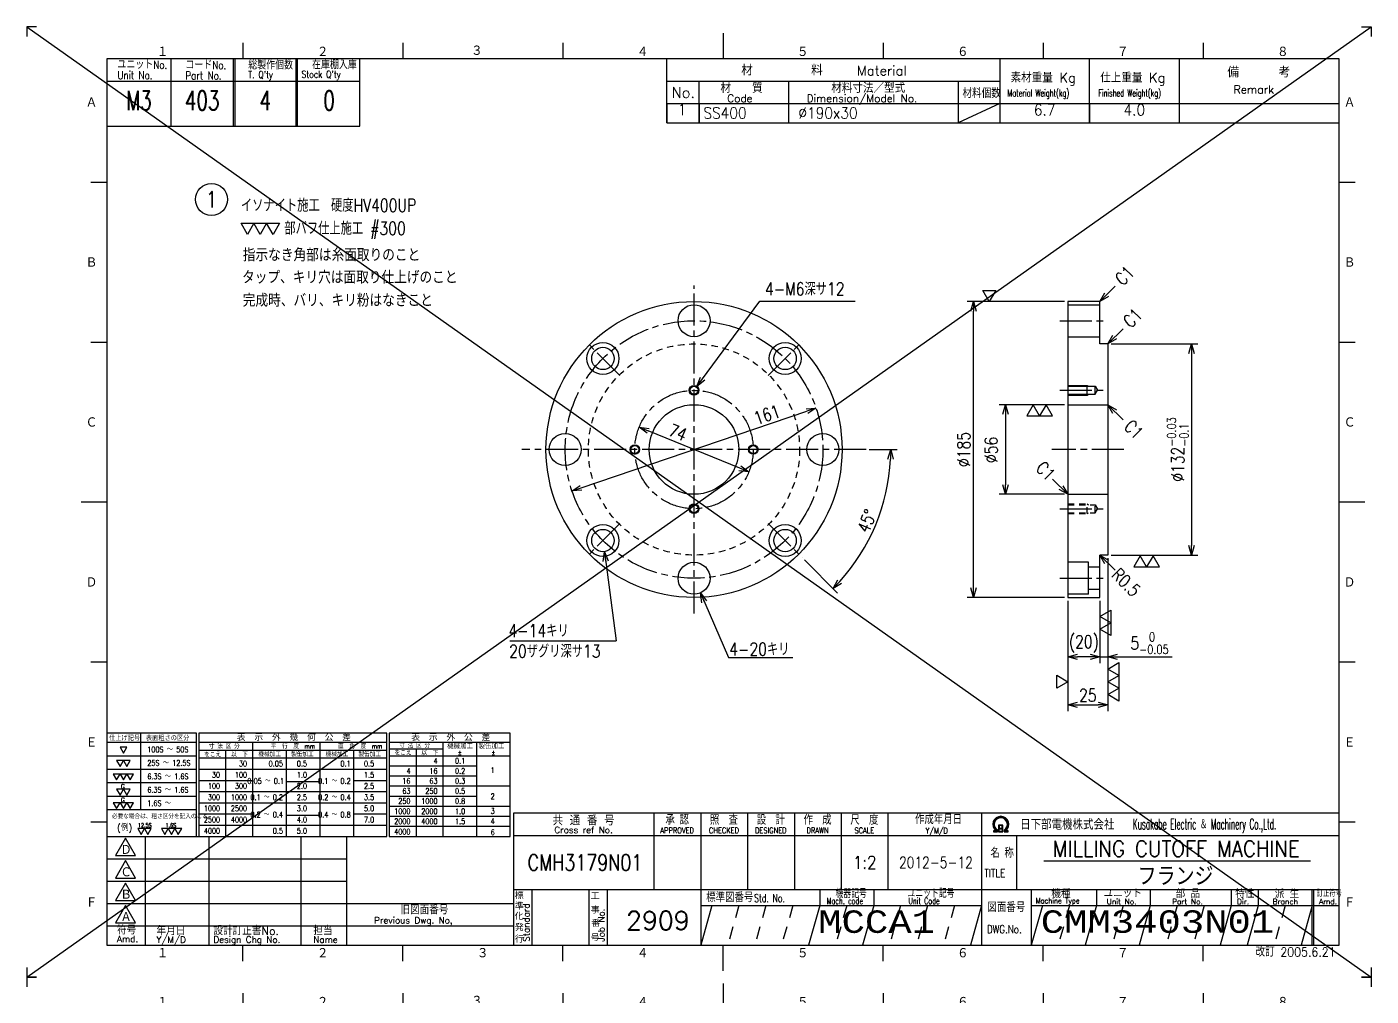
# Model space of a CAD drawing. Extents: x 0 to 840, y 0 to 1188.
# Drawn here: x 0 to 840, y 582 to 1188 of the extents above; entities that cross this region are included whole.
import ezdxf
from ezdxf.enums import TextEntityAlignment as Align

# ---------------------------------------------------------------- set-up
doc = ezdxf.new("R2010")
doc.units = 0
doc.header["$LTSCALE"] = 2
doc.linetypes.add('GEN3A', pattern=[3.5, 2, -1.5])
doc.linetypes.add('GEN7', pattern=[15, 10, -1.5, 2, -1.5])
doc.layers.get('0').update_dxf_attribs({"linetype": 'CONTINUOUS'})
doc.layers.get('DEFPOINTS').update_dxf_attribs({"linetype": 'CONTINUOUS'})
for name, color, linetype in [('2', 5, 'CONTINUOUS'), ('3A', 6, 'GEN3A'), ('4', 3, 'CONTINUOUS'), ('5', 3, 'CONTINUOUS'), ('6', 52, 'CONTINUOUS'), ('7', 4, 'GEN7'), ('8', 1, 'CONTINUOUS'), ('RAHM2', 1, 'CONTINUOUS'), ('RAHM3', 52, 'CONTINUOUS')]:
    doc.layers.add(name, color=color, linetype=linetype)
doc.styles.add('DIMENSION', font='monotxt.shx', dxfattribs={"bigfont": 'bigfont.shx'})
doc.styles.get("Standard").update_dxf_attribs({"font": 'romans.shx', "width": 0.8, "bigfont": 'extfont.shx'})
doc.dimstyles.new('GEN-ISO-2', dxfattribs={"dimscale": 2, "dimtxt": 4, "dimasz": 3, "dimexe": 2, "dimexo": 1, "dimgap": 1, "dimtad": 3, "dimdec": 1, "dimrnd": 0.001, "dimdsep": 46, "dimtxsty": 'Standard', "dimblk": 'OPEN30', "dimcen": 0, "dimclrt": 52, "dimadec": 0, "dimazin": 0, "dimtp": 0.1, "dimtm": 0.1, "dimtfac": 0.6, "dimtdec": 1, "dimtmove": 0, "dimatfit": 2, "dimldrblk": 'OPEN30', "dimfxl": 1, "dimarcsym": 0})

# ---------------------------------------------------------------- blocks, each defined once
blk = doc.blocks.new('1A3ﾌﾞﾋﾝ')
at = {"layer": 'RAHM2', "color": 5, "linetype": 'Continuous'}
for p, q in [((3, 297), (0, 297)), ((0, 297), (0, 294)), ((217.5, 295), (217.5, 287)), ((417, 297), (420, 297)), ((420, 297), (420, 294)), ((67.5, 292), (67.5, 287)), ((117.5, 292), (117.5, 287)), ((167.5, 292), (167.5, 287)), ((267.5, 292), (267.5, 287)), ((317.5, 292), (317.5, 287)), ((367.5, 292), (367.5, 287)), ((410, 287), (25, 287)), ((25, 287), (25, 10)), ((104, 266), (104, 287)), ((410, 10), (410, 287)), ((25, 266), (64.5, 266)), ((64.5, 266), (104, 266)), ((20, 248.5), (25, 248.5)), ((410, 248.5), (415, 248.5)), ((20, 198.5), (25, 198.5)), ((410, 198.5), (415, 198.5)), ((17, 148.5), (25, 148.5)), ((410, 148.5), (418, 148.5)), ((20, 98.5), (25, 98.5)), ((410, 98.5), (415, 98.5)), ((20, 48.5), (25, 48.5)), ((410, 48.5), (415, 48.5)), ((25, 10), (410, 10)), ((67.5, 5), (67.5, 10)), ((117.5, 5), (117.5, 10)), ((217.5, 2), (217.5, 10)), ((267.5, 5), (267.5, 10)), ((317.5, 5), (317.5, 10)), ((367.5, 5), (367.5, 10)), ((0, 3), (0, 0)), ((0, 0), (3, 0)), ((420, 0), (417, 0)), ((420, 3), (420, 0))]:
    blk.add_line(p, q, dxfattribs=at)
at = {"layer": 'RAHM2', "color": 7, "linetype": 'Continuous'}
for p, q in [((45, 287), (45, 266)), ((64.5, 287), (64.5, 266)), ((65, 287), (65, 266)), ((84, 287), (84, 266)), ((84.5, 287), (84.5, 266)), ((200, 267), (200, 287)), ((304, 287), (304, 267)), ((332, 267), (332, 287)), ((360, 287), (360, 267)), ((25, 280), (64.5, 280)), ((64.5, 280), (104, 280)), ((200, 280), (304, 280)), ((210, 267), (210, 280)), ((238, 280), (238, 267)), ((291, 280), (291, 267)), ((200, 273), (410, 273)), ((304, 273), (291, 267)), ((200, 267), (410, 267)), ((195.93, 51.26), (195.93, 27.42)), ((210.55, 51.26), (210.55, 10)), ((225.18, 51.26), (225.18, 27.42)), ((239.8, 51.26), (239.8, 27.42)), ((254.43, 51.26), (254.43, 27.42)), ((269.05, 51.26), (269.05, 27.42)), ((298.3, 51.26), (298.3, 10)), ((25, 44), (100, 44)), ((37, 44), (37, 10)), ((56.8, 44), (56.8, 10)), ((85.6, 44), (85.6, 10)), ((100, 10), (100, 44)), ((152.05, 44.26), (410, 44.26)), ((269.05, 44.26), (269.05, 27.42)), ((298.3, 44.26), (298.3, 44.26)), ((309.17, 44.26), (309.17, 27.42)), ((25, 37), (100, 37)), ((25, 30), (100, 30)), ((152.05, 27.42), (410, 27.42)), ((157.77, 27.42), (157.77, 10)), ((175.59, 27.42), (175.59, 10)), ((181.3, 27.42), (181.3, 10)), ((247.73, 27.42), (247.73, 22.42)), ((264.59, 27.42), (264.59, 22.42)), ((313.83, 27.42), (313.83, 10)), ((334.15, 27.42), (334.15, 22.42)), ((351, 27.42), (351, 22.42)), ((376.29, 27.42), (376.29, 22.42)), ((384.72, 27.42), (384.72, 22.42)), ((401.57, 10), (401.57, 27.42)), ((402.07, 10), (402.07, 27.42)), ((25, 23), (100, 23)), ((100, 23), (152.05, 23)), ((210.55, 22.42), (298.3, 22.42)), ((313.83, 22.42), (410, 22.42)), ((25, 16), (100, 16)), ((100, 16), (152.05, 16)), ((167.5, 5), (167.5, 10))]:
    blk.add_line(p, q, dxfattribs=at)
at = {"layer": 'RAHM2', "color": 3, "linetype": 'Continuous'}
for p, q in [((317.73, 36.35), (401.03, 36.35)), ((214.02, 22.42), (210.55, 10)), ((247.73, 22.42), (244.26, 10)), ((264.59, 22.42), (261.12, 10)), ((298.3, 22.42), (294.83, 10)), ((334.15, 22.42), (330.68, 10)), ((351, 22.42), (347.54, 10)), ((376.29, 22.42), (372.82, 10)), ((384.72, 22.42), (381.25, 10))]:
    blk.add_line(p, q, dxfattribs=at)
at = {"layer": 'RAHM2', "color": 3, "linetype": 'GEN3A'}
for p, q in [((222.44, 22.42), (218.98, 10)), ((230.87, 22.42), (227.41, 10)), ((239.3, 22.42), (235.84, 10)), ((256.16, 22.42), (252.69, 10)), ((273.01, 22.42), (269.55, 10)), ((281.44, 22.42), (277.98, 10)), ((289.87, 22.42), (286.41, 10)), ((325.72, 22.42), (322.25, 10)), ((342.57, 22.42), (339.11, 10)), ((359.43, 22.42), (355.97, 10)), ((367.86, 22.42), (364.39, 10)), ((393.14, 22.42), (389.68, 10))]:
    blk.add_line(p, q, dxfattribs=at)
at = {"layer": 'RAHM2', "color": 5, "linetype": 'Continuous'}
blk.add_lwpolyline([(410, 51.26), (152.05, 51.26), (152.05, 10)], dxfattribs=at)
at = {"layer": 'RAHM2', "color": 7, "linetype": 'Continuous'}
for points in [[(303.62, 47.51), (303.62, 45.4), (304.92, 45.4), (304.92, 47.51), (303.62, 47.51)], [(303.77, 47.36), (303.77, 46.53), (304.77, 46.53), (304.77, 47.36), (303.77, 47.36)], [(304.77, 46.38), (304.77, 45.55), (303.77, 45.55), (303.77, 46.38), (304.77, 46.38)], [(302.02, 45.4), (303.22, 45.4), (303.22, 46.01)], [(302.02, 45.58), (302.97, 45.58), (302.97, 45.91)], [(302.72, 45.82), (302.72, 45.75), (302.02, 45.75), (302.02, 45.4)], [(305.32, 45.98), (305.32, 45.4), (306.58, 45.4), (306.58, 45.75), (305.85, 45.75), (305.85, 45.8)], [(305.57, 45.87), (305.57, 45.58), (306.58, 45.58)]]:
    blk.add_lwpolyline(points, dxfattribs=at)
for points in [[(30.79, 43.41), (27.65, 37.97), (33.92, 37.97)], [(30.79, 36.41), (27.65, 30.97), (33.92, 30.97)], [(30.79, 29.41), (27.65, 23.97), (33.92, 23.97)], [(30.79, 22.41), (27.65, 16.97), (33.92, 16.97)]]:
    blk.add_lwpolyline(points, close=True, dxfattribs=at)
at = {"layer": 'RAHM2', "color": 3, "linetype": 'Continuous'}
for points in [[(317.29, 22.42), (313.83, 10)], [(401.57, 22.42), (401.57, 22.42), (398.11, 10)]]:
    blk.add_lwpolyline(points, dxfattribs=at)
at = {"layer": 'RAHM2', "color": 7, "linetype": 'Continuous'}
for radius, start, end in [(2.5, 308.2706, 230.8952), (2.28, 303.9949, 234.4013), (2.06, 299.8294, 238.4756)]:
    blk.add_arc((304.3, 47.76), radius, start, end, dxfattribs=at)
at = {"layer": '4', "width": 0.9}
blk.add_text('改訂 2005.6.21', height=2.8, dxfattribs=at).set_placement((408.91, 6.44), align=Align.RIGHT)
at = {"layer": 'RAHM2', "color": 5, "linetype": 'Continuous'}
for s, p in [('１', (40.6, 287.58)), ('２', (90.6, 287.58)), ('４', (190.6, 287.58)), ('５', (240.6, 287.58)), ('６', (290.6, 287.58)), ('７', (340.6, 287.58)), ('８', (390.6, 287.58)), ('Ａ', (18.36, 271.74)), ('Ａ', (411.44, 271.74)), ('Ｂ', (18.36, 221.74)), ('Ｂ', (411.44, 221.74)), ('Ｃ', (18.36, 171.74)), ('Ｃ', (411.44, 171.74)), ('Ｄ', (18.36, 121.74)), ('Ｄ', (411.44, 121.74)), ('Ｅ', (18.36, 71.74)), ('Ｅ', (411.44, 71.74)), ('Ｆ', (18.36, 21.74)), ('Ｆ', (411.44, 21.74)), ('１', (40.6, 5.87)), ('２', (90.6, 5.87)), ('３', (140.6, 5.87)), ('４', (190.6, 5.87)), ('５', (240.6, 5.87)), ('６', (290.6, 5.87)), ('７', (340.6, 5.87))]:
    blk.add_text(s, height=3.31, dxfattribs=at).set_placement(p)
blk.add_text('３', height=3.31, dxfattribs=at).set_placement((140.6, 289.58), align=Align.MIDDLE)
at = {"layer": 'RAHM2', "color": 7, "linetype": 'Continuous'}
for s, height, width, p in [('ユニットNo.', 2.5, 0.8, (28.29, 283.92)), ('コードNo.', 2.5, 0.8, (49.52, 283.81)), ('総製作個数', 2.5, 0.8, (69.17, 283.72)), ('在庫棚入庫', 2.5, 0.8, (89.08, 283.82)), ('Unit No.', 2.5, 0.8, (28.29, 280.64)), ('Part No.', 2.5, 0.8, (49.52, 280.53)), ("T. Q'ty", 2.2, 0.8, (69.17, 280.96)), ("Stock Q'ty", 2.2, 0.8, (85.8, 281.06)), ('材料個数', 3, 0.8, (292.32, 274.79)), ('Material Weight(kg)', 2.2, 0.68, (306.37, 275.25)), ('Finished Weight(kg)', 2.2, 0.68, (334.74, 275.25)), ('作成年月日', 3, 0.7, (277.49, 47.82)), ('Y/M/D', 1.8, 0.8, (280.79, 44.87)), ('Kusakabe Electric ＆ Machinery Co.,Ltd.', 3.3108, 0.5, (345.56, 46.19)), ('名 称', 3, 0.7, (301.06, 37.33)), ('TITLE', 2.5, 0.8, (299.18, 31.25)), ('標準図番号', 3, 0.7, (212.26, 23.44)), ('Std. No.', 2.5, 0.7, (227.23, 23.44)), ('機器記号', 2.5, 0.7, (252.65, 24.77)), ('ユニット記号', 2.5, 0.7, (275.14, 24.85)), ('訂正符号', 2, 0.7, (403.01, 25.16)), ('Mach. code', 2, 0.7, (249.86, 22.83)), ('Unit Code', 2, 0.7, (275.45, 22.83)), ('図面番号', 3, 0.7, (300.15, 20.37)), ('Machine Type', 1.7, 0.9, (315.15, 23.05))]:
    blk.add_text(s, height=height, dxfattribs=dict(at, width=width)).set_placement(p)
for s, height, p in [('材\u3000\u3000\u3000\u3000\u3000料', 3.311, (223.18, 281.82)), ('Material', 3, (259.34, 281.82)), ('素材重量 Kg', 3, (307.35, 279.63)), ('仕上重量 Kg', 3, (335.35, 279.63)), ('備     考', 3.311, (375.08, 281.21)), ('No.', 3.311, (201.5, 274.82)), ('材\u3000\u3000質', 3, (216.68, 276.39)), ('材料寸法／型式', 3, (251.33, 276.39)), ('Remark', 2.5, (377.03, 276.16)), ('Code', 2.4, (218.82, 273.45)), ('Dimension/Model No.', 2.4, (243.65, 273.45)), ('Ｄ', 3.2, (29.23, 38.2)), ('Ｃ', 3.2, (29.23, 31.2)), ('Ｂ', 3.2, (29.23, 24.2)), ('標', 2, (152.44, 24.43)), ('工', 2, (176.15, 24.24)), ('機種', 2.4, (320.08, 24.76)), ('ユニット', 2.4, (336.39, 24.96)), ('部 品', 2.4, (358.93, 24.79)), ('特性', 2.4, (377.55, 24.78)), ('派 生', 2.4, (389.89, 24.72)), ('旧図面番号', 2.5, (116.71, 19.69)), ('準', 2, (152.47, 21.11)), ('事', 2, (176.17, 19.92)), ('Unit No.', 1.7, (337.39, 22.76)), ('Part No.', 1.7, (357.81, 22.76)), ('Dir.', 1.7, (378.09, 22.76)), ('Branch', 1.7, (389.24, 22.76)), ('Amd.', 1.7, (403.74, 22.76)), ('Ａ', 3.2, (29.23, 17.2)), ('Previous Dwg. No,', 2, (108.5, 16.75)), ('化', 2, (152.37, 17.95)), ('番', 2, (176.31, 15.76)), ('Amd.', 2, (28.17, 10.93)), ('符号', 2.5, (28.17, 13.37)), ('Y/M/D', 2, (40.49, 10.7)), ('年月日', 2.5, (40.49, 13.14)), ('設計訂正書No.', 2.5, (58.29, 13.18)), ('Design Chg No.', 2, (58.29, 10.75)), ('担当', 2.5, (89.5, 13.18)), ('Name', 2, (89.5, 10.75)), ('行', 2, (152.46, 10.82)), ('発', 2, (152.46, 14.47)), ('号', 2, (176.11, 11.28))]:
    blk.add_text(s, height=height, dxfattribs=at).set_placement(p)
for s, height, p in [('共 通 番 号', 3, (173.93, 49.14)), ('Cross ref No.', 2, (173.93, 46.01))]:
    blk.add_text(s, height=height, dxfattribs=at).set_placement(p, align=Align.MIDDLE)
for s, height, width, p in [('承 認', 3, 0.7, (203.18, 49.35)), ('照  査', 3, 0.7, (217.8, 49.35)), ('設  計', 3, 0.7, (232.43, 49.35)), ('作  成', 3, 0.7, (247.05, 49.35)), ('尺  度', 3, 0.7, (261.67, 49.35)), ('APPROVED', 1.8, 0.8, (203.18, 45.85)), ('CHECKED', 1.8, 0.8, (217.8, 45.85)), ('DESIGNED', 1.8, 0.8, (232.43, 45.85)), ('DRAWN', 1.8, 0.8, (247.05, 45.85)), ('SCALE', 1.8, 0.8, (261.67, 45.85)), ('DWG.No.', 2.5, 0.8, (305.41, 14.96))]:
    blk.add_text(s, height=height, dxfattribs=dict(at, width=width)).set_placement(p, align=Align.MIDDLE)
at = {"layer": 'RAHM2', "color": 7, "linetype": 'Continuous', "width": 0.844147}
blk.add_text('日下部電機株式会社', height=3.311, dxfattribs=at).set_placement((310.35, 46.06), (339.79, 46.06), align=Align.FIT)
at = {"layer": 'RAHM2', "color": 7, "linetype": 'Continuous'}
for s, p in [('Standard', (157.07, 11.05)), ('Job No.', (180.5, 11.05))]:
    blk.add_text(s, height=2, rotation=90, dxfattribs=at).set_placement(p)
at = {"layer": 'RAHM2', "color": 5, "linetype": 'Continuous', "width": 0.7}
for tag, p in [('HEADER3', (35, 274.01)), ('HEADER4', (54.75, 274)), ('HEADER15', (74.49, 274)), ('HEADER16', (94.43, 274))]:
    blk.add_attdef(tag, text='', height=6, dxfattribs=at).set_placement(p, align=Align.MIDDLE)
at = {"layer": 'RAHM2', "color": 7, "linetype": 'Continuous'}
blk.add_attdef('HEADER5', text='', height=2.5, dxfattribs=at).set_placement((63.69, 267.1), align=Align.BOTTOM_RIGHT)
for tag, height, width, p in [('HEADER1', 5, 0.9, (359.12, 40.15)), ('HEADER25', 3.2, 0.63, (46.91, 40.38)), ('HEADER23', 3.33, 0.8, (71.4, 40.2)), ('HEADER24', 3.5, 0.8, (92.57, 40.22)), ('HEADER7', 5, 0.8, (174.38, 35.8)), ('GEN-TITLE-SCA', 4, 0.85, (261.79, 35.85)), ('HEADER22', 3.2, 0.63, (46.91, 33.38)), ('HEADER20', 3.33, 0.8, (71.4, 33.2)), ('HEADER21', 3.5, 0.8, (92.57, 33.22)), ('HEADER2', 6, 0.9, (358.89, 31.68)), ('HEADER19', 3.2, 0.63, (46.91, 26.38)), ('HEADER17', 3.33, 0.8, (71.4, 26.2)), ('HEADER18', 3.5, 0.8, (92.57, 26.22)), ('HEADER11', 3.2, 0.63, (46.91, 19.38)), ('HEADER9', 3.33, 0.8, (71.4, 19.2)), ('HEADER10', 3.5, 0.8, (92.57, 19.22)), ('HEADER14', 3.31, 0.8, (126.54, 12.82))]:
    blk.add_attdef(tag, text='', height=height, dxfattribs=dict(at, width=width)).set_placement(p, align=Align.MIDDLE)
for tag, p in [('HEADER27', (232.45, 36.09)), ('HEADER26', (247.07, 36.09))]:
    blk.add_attdef(tag, text='', height=4, dxfattribs=at).set_placement(p, align=Align.MIDDLE)
at = {"layer": 'RAHM2', "color": 7, "linetype": 'Continuous', "width": 0.7}
blk.add_attdef('GEN-TITLE-DAT', text='', height=3.5, dxfattribs=at).set_placement((284.03, 34.1), align=Align.CENTER)
at = {"layer": 'RAHM2', "color": 5, "linetype": 'Continuous'}
blk.add_attdef('HEADER6', text='', height=5.8, dxfattribs=at).set_placement((207.09, 13.03), align=Align.BOTTOM_RIGHT)
at = {"layer": 'RAHM2', "color": 5, "linetype": 'Continuous', "style": 'DIMENSION', "width": 1.2}
for tag, p in [('HEADER13', (213.56, 11.75)), ('HEADER12', (247.26, 11.72)), ('GEN-TITLE-DWG', (316.79, 11.74))]:
    blk.add_attdef(tag, text='', height=7.02, dxfattribs=at).set_placement(p, align=Align.BOTTOM_LEFT)
at = {"layer": 'RAHM2', "color": 5, "linetype": 'Continuous', "style": 'DIMENSION'}
blk.add_attdef('HEADER8', text='', height=7.02, dxfattribs=at).set_placement((408.58, 11.71), align=Align.BOTTOM_RIGHT)
blk = doc.blocks.new('STDBUHIN')
at = {"color": 7}
for p, q in [((0, 0), (0, -6)), ((10, 0), (10, -6)), ((38, 0), (38, -6)), ((91, 0), (91, -6)), ((104, 0), (104, -6)), ((132, 0), (132, -6)), ((160, 0), (160, -6)), ((0, -6), (210, -6))]:
    blk.add_line(p, q, dxfattribs=at)
at = {"layer": 'RAHM3', "color": 7, "width": 0.9}
for tag, p in [('1GENST', (4.710911, -4.609434)), ('4GENST', (96.434633, -4.658422)), ('5GENST', (118, -4.729)), ('6GENST', (146, -4.729))]:
    blk.add_attdef(tag, text='', height=3.5, dxfattribs=at).set_placement(p, align=Align.BOTTOM_CENTER)
at = {"layer": 'RAHM3', "color": 7}
for tag, p, width in [('2GENST', (11.373533, -4.658422), 0.8), ('3GENST', (41.070972, -4.658422), 0.8), ('7GENST', (162.759538, -4.671383), 0.9)]:
    blk.add_attdef(tag, p, '', height=3.5, dxfattribs=dict(at, width=width))
blk = doc.blocks.new('GENBALLOON1')
blk.add_circle((0, 0), 5)
at = {"flags": 1}
blk.add_attdef('GEN_PARENT', text='', height=2.5, dxfattribs=at).set_placement((0, 0), align=Align.MIDDLE)
blk.add_attdef('REF_NO', text='', height=3.5).set_placement((0, 0), align=Align.MIDDLE)
at = {"color": 7, "flags": 1}
for tag, p in [('5GENINF', (6.43, 0.96)), ('6GENINF', (6.43, 0.63)), ('7GENINF', (6.43, 0.3)), ('8GENINF', (6.43, -0.04)), ('9GENINF', (6.43, -0.37)), ('3GENINF', (6.43, -2.34)), ('4GENINF', (6.43, -2.67)), ('10GENINF', (6.43, -0.7)), ('11GENINF', (6.43, -1)), ('12GENINF', (6.43, -1.34)), ('13GENINF', (6.43, -1.67)), ('14GENINF', (6.43, -2)), ('15GENINF', (6.43, -3)), ('16GENINF', (6.43, -3.34)), ('17GENINF', (6.43, -3.7)), ('18GENINF', (6.43, -4.04)), ('19GENINF', (6.43, -4.37)), ('20GENINF', (6.43, -4.7)), ('21GENINF', (6.43, -5.04)), ('22GENINF', (6.43, -5.37))]:
    blk.add_attdef(tag, p, '', height=0.2, dxfattribs=at)
blk = doc.blocks.new('_Open30')
at = {"color": 0, "linetype": 'ByBlock', "lineweight": -2}
for p, q in [((-1, 0.27), (0, 0)), ((0, 0), (-1, -0.27)), ((0, 0), (-1, 0))]:
    blk.add_line(p, q, dxfattribs=at)
blk = doc.blocks.new('*D22')
at = {"layer": '5', "color": 0, "lineweight": -2, "transparency": 16777216}
for p, q in [((675.47, 855.8), (675.47, 790.22)), ((670.47, 829.31), (670.47, 790.22)), ((664.47, 794.22), (658.47, 794.22)), ((670.47, 794.22), (675.47, 794.22)), ((681.47, 794.22), (715.64, 794.22))]:
    blk.add_line(p, q, dxfattribs=at)
at = {"layer": 'DEFPOINTS', "color": 0, "transparency": 16777216}
for p in [(675.47, 857.8), (670.47, 831.31), (675.47, 794.22)]:
    blk.add_point(p, dxfattribs=at)
at = {"layer": '5', "color": 0, "lineweight": -2, "transparency": 16777216, "xscale": 6, "yscale": 6, "zscale": 6}
blk.add_blockref('_Open30', (670.47, 794.22), dxfattribs=at)
at = {"layer": '5', "color": 0, "lineweight": -2, "transparency": 16777216, "xscale": 6, "yscale": 6, "zscale": 6, "rotation": 180}
blk.add_blockref('_Open30', (675.47, 794.22), dxfattribs=at)
at = {"layer": '5', "color": 52, "transparency": 16777216, "insert": (701.56, 802.75), "char_height": 8, "attachment_point": 5}
blk.add_mtext('\\A1;5{\\H0.7x;\\S  0^ -0.05;}', dxfattribs=at)
blk = doc.blocks.new('*D23')
at = {"layer": '5', "color": 0, "lineweight": -2, "transparency": 16777216}
for p, q in [((675.47, 855.8), (675.47, 760.22)), ((650.47, 829.31), (650.47, 760.22)), ((656.47, 764.22), (669.47, 764.22))]:
    blk.add_line(p, q, dxfattribs=at)
at = {"layer": 'DEFPOINTS', "color": 0, "transparency": 16777216}
for p in [(675.47, 857.8), (650.47, 831.31), (675.47, 764.22)]:
    blk.add_point(p, dxfattribs=at)
at = {"layer": '5', "color": 0, "lineweight": -2, "transparency": 16777216, "xscale": 6, "yscale": 6, "zscale": 6, "rotation": 180}
blk.add_blockref('_Open30', (650.47, 764.22), dxfattribs=at)
at = {"layer": '5', "color": 0, "lineweight": -2, "transparency": 16777216, "xscale": 6, "yscale": 6, "zscale": 6}
blk.add_blockref('_Open30', (675.47, 764.22), dxfattribs=at)
at = {"layer": '5', "color": 52, "transparency": 16777216, "insert": (662.97, 770.22), "char_height": 8, "attachment_point": 5}
blk.add_mtext('25', dxfattribs=at)
blk = doc.blocks.new('*D24')
at = {"layer": '5', "color": 0, "lineweight": -2, "transparency": 16777216}
for p, q in [((648.47, 951.81), (607.48, 951.81)), ((611.48, 945.81), (611.48, 901.8)), ((648.47, 895.8), (607.48, 895.8))]:
    blk.add_line(p, q, dxfattribs=at)
at = {"layer": 'DEFPOINTS', "color": 0, "transparency": 16777216}
for p in [(650.47, 951.81), (611.48, 895.8), (650.47, 895.8)]:
    blk.add_point(p, dxfattribs=at)
at = {"layer": '5', "color": 0, "lineweight": -2, "transparency": 16777216, "xscale": 6, "yscale": 6, "zscale": 6}
for p, rotation in [((611.48, 951.81), 90), ((611.48, 895.8), 270)]:
    blk.add_blockref('_Open30', p, dxfattribs=dict(at, rotation=rotation))
at = {"layer": '5', "color": 52, "transparency": 16777216, "insert": (602.55, 923.56), "char_height": 8, "attachment_point": 5, "rotation": 90}
blk.add_mtext('%%C56', dxfattribs=at)
blk = doc.blocks.new('*D25')
at = {"layer": '5', "color": 0, "lineweight": -2, "transparency": 16777216}
for p, q in [((677.47, 989.81), (731.71, 989.81)), ((727.71, 983.81), (727.71, 863.8)), ((677.47, 857.8), (731.71, 857.8))]:
    blk.add_line(p, q, dxfattribs=at)
at = {"layer": 'DEFPOINTS', "color": 0, "transparency": 16777216}
for p in [(675.47, 989.81), (675.47, 857.8), (727.71, 857.8)]:
    blk.add_point(p, dxfattribs=at)
at = {"layer": '5', "color": 0, "lineweight": -2, "transparency": 16777216, "xscale": 6, "yscale": 6, "zscale": 6}
for p, rotation in [((727.71, 989.81), 90), ((727.71, 857.8), 270)]:
    blk.add_blockref('_Open30', p, dxfattribs=dict(at, rotation=rotation))
at = {"layer": '5', "color": 52, "transparency": 16777216, "insert": (719.18, 923.81), "char_height": 8, "attachment_point": 5, "rotation": 90}
blk.add_mtext('\\A1;%%C132{\\H0.7x;\\S-0.03^ -0.1;}', dxfattribs=at)
blk = doc.blocks.new('*D26')
at = {"layer": '5', "color": 0, "lineweight": -2, "transparency": 16777216}
for p, q in [((648.47, 1016.31), (587.48, 1016.31)), ((591.48, 837.31), (591.48, 1010.31)), ((648.47, 831.31), (587.48, 831.31))]:
    blk.add_line(p, q, dxfattribs=at)
at = {"layer": 'DEFPOINTS', "color": 0, "transparency": 16777216}
for p in [(591.48, 1016.31), (650.47, 1016.31), (650.47, 831.31)]:
    blk.add_point(p, dxfattribs=at)
at = {"layer": '5', "color": 0, "lineweight": -2, "transparency": 16777216, "xscale": 6, "yscale": 6, "zscale": 6}
for p, rotation in [((591.48, 1016.31), 90), ((591.48, 831.31), 270)]:
    blk.add_blockref('_Open30', p, dxfattribs=dict(at, rotation=rotation))
at = {"layer": '5', "color": 52, "transparency": 16777216, "insert": (585.48, 923.81), "char_height": 8, "attachment_point": 5, "rotation": 90}
blk.add_mtext('%%C185', dxfattribs=at)
blk = doc.blocks.new('100S')
for p, q in [((-2, 3.464096), (2, 3.464096)), ((0, 0), (-2, 3.464096)), ((2, 3.464096), (0, 0))]:
    blk.add_line(p, q)
blk = doc.blocks.new('*D27')
at = {"layer": '5', "color": 0, "lineweight": -2, "transparency": 16777216}
blk.add_line((346.35, 899.83), (487.43, 947.78), dxfattribs=at)
at = {"layer": 'DEFPOINTS', "color": 0, "transparency": 16777216}
for p in [(493.11, 949.71), (340.67, 897.9)]:
    blk.add_point(p, dxfattribs=at)
at = {"layer": '5', "color": 0, "lineweight": -2, "transparency": 16777216, "xscale": 6, "yscale": 6, "zscale": 6}
for p, rotation in [((493.11, 949.71), 18.77449330877398), ((340.67, 897.9), 198.774493308774)]:
    blk.add_blockref('_Open30', p, dxfattribs=dict(at, rotation=rotation))
at = {"layer": '5', "color": 52, "transparency": 16777216, "insert": (462.42, 945.62), "char_height": 8, "attachment_point": 5, "rotation": 18.77449}
blk.add_mtext('161', dxfattribs=at)
blk = doc.blocks.new('*D28')
at = {"layer": '5', "color": 0, "lineweight": -2, "transparency": 16777216}
blk.add_line((445.58, 912.07), (388.2, 935.54), dxfattribs=at)
at = {"layer": 'DEFPOINTS', "color": 0, "transparency": 16777216}
for p in [(382.64, 937.81), (451.14, 909.8)]:
    blk.add_point(p, dxfattribs=at)
at = {"layer": '5', "color": 0, "lineweight": -2, "transparency": 16777216, "xscale": 6, "yscale": 6, "zscale": 6}
for p, rotation in [((382.64, 937.81), 157.7545655506859), ((451.14, 909.8), 337.7545655506859)]:
    blk.add_blockref('_Open30', p, dxfattribs=dict(at, rotation=rotation))
at = {"layer": '5', "color": 52, "transparency": 16777216, "insert": (406.7, 934.45), "char_height": 8, "attachment_point": 5, "rotation": 337.75457}
blk.add_mtext('74', dxfattribs=at)
blk = doc.blocks.new('*D29')
at = {"layer": '5', "color": 0, "lineweight": -2, "transparency": 16777216}
for p, q in [((526.39, 923.81), (543.8, 923.81)), ((485.83, 854.86), (506.63, 834.07))]:
    blk.add_line(p, q, dxfattribs=at)
blk.add_arc((416.89, 923.81), 122.91, 317.79725, 357.20275, dxfattribs=at)
at = {"layer": 'DEFPOINTS', "color": 0, "transparency": 16777216}
for p in [(309.39, 923.81), (524.39, 923.81), (463.2, 877.49), (523.33, 862.35), (484.42, 856.28)]:
    blk.add_point(p, dxfattribs=at)
at = {"layer": '5', "color": 0, "lineweight": -2, "transparency": 16777216, "xscale": 6, "yscale": 6, "zscale": 6}
for p, rotation in [((539.8, 923.81), 88.60137652801025), ((503.8, 836.89), 226.3986234719897)]:
    blk.add_blockref('_Open30', p, dxfattribs=dict(at, rotation=rotation))
at = {"layer": '5', "color": 52, "transparency": 16777216, "insert": (524.9, 879.07), "char_height": 8, "attachment_point": 5, "rotation": 67.5}
blk.add_mtext('45°', dxfattribs=at)
blk = doc.blocks.new('*D30')
at = {"layer": '5', "color": 0, "lineweight": -2, "transparency": 16777216}
for p, q in [((650.47, 829.31), (650.47, 790.22)), ((670.47, 829.31), (670.47, 790.22)), ((664.47, 794.22), (656.47, 794.22))]:
    blk.add_line(p, q, dxfattribs=at)
at = {"layer": 'DEFPOINTS', "color": 0, "transparency": 16777216}
for p in [(650.47, 831.31), (670.47, 831.31), (650.47, 794.22)]:
    blk.add_point(p, dxfattribs=at)
at = {"layer": '5', "color": 0, "lineweight": -2, "transparency": 16777216, "xscale": 6, "yscale": 6, "zscale": 6, "rotation": 180}
blk.add_blockref('_Open30', (650.47, 794.22), dxfattribs=at)
at = {"layer": '5', "color": 0, "lineweight": -2, "transparency": 16777216, "xscale": 6, "yscale": 6, "zscale": 6}
blk.add_blockref('_Open30', (670.47, 794.22), dxfattribs=at)
at = {"layer": '5', "color": 52, "transparency": 16777216, "insert": (660.47, 802.31), "char_height": 8, "attachment_point": 5}
blk.add_mtext('(20)', dxfattribs=at)

msp = doc.modelspace()

# ---------------------------------------------------------------- linework, layer by layer
for p, q in [((50, 740.8), (106, 740.8)), ((71, 746.4), (71, 698.8)), ((107.4, 740.8), (225, 740.8)), ((141, 740.8), (141, 682)), ((183, 740.8), (183, 682)), ((226.4, 740.8), (302, 740.8)), ((260, 740.8), (260, 682)), ((281, 740.8), (281, 682)), ((107.4, 735.9), (225, 735.9)), ((107.4, 731), (225, 731)), ((124.2, 735.9), (124.2, 682)), ((162, 735.9), (162, 682)), ((204, 735.9), (204, 682)), ((226.4, 736.6), (260, 736.6)), ((226.4, 732.4), (302, 732.4)), ((243.2, 736.6), (243.2, 682)), ((50, 698.8), (106, 698.8))]:
    msp.add_line(p, q)
for points in [[(60.33, 734.04), (62.45, 737.72), (58.2, 737.72), (60.33, 734.04)], [(58.2, 725.64), (60.32, 729.32), (56.07, 729.32), (58.2, 725.64)], [(62.44, 725.64), (64.56, 729.32), (60.32, 729.32), (62.44, 725.64)], [(56.08, 717.24), (58.2, 720.92), (53.96, 720.92), (56.08, 717.24)], [(60.33, 717.24), (62.45, 720.92), (58.2, 720.92), (60.33, 717.24)], [(64.57, 717.24), (66.69, 720.92), (62.45, 720.92), (64.57, 717.24)], [(58.2, 707.71), (60.32, 711.39), (56.07, 711.39), (58.2, 707.71)], [(62.44, 707.71), (64.56, 711.39), (60.32, 711.39), (62.44, 707.71)], [(56.08, 699.31), (58.2, 702.99), (53.96, 702.99), (56.08, 699.31)], [(60.33, 699.31), (62.45, 702.99), (58.2, 702.99), (60.33, 699.31)], [(64.57, 699.31), (66.69, 702.99), (62.45, 702.99), (64.57, 699.31)], [(71.39, 683.22), (73.51, 686.9), (69.27, 686.9), (71.39, 683.22)], [(75.63, 683.22), (77.76, 686.9), (73.51, 686.9), (75.63, 683.22)], [(86.15, 683.22), (88.27, 686.9), (84.02, 686.9), (86.15, 683.22)], [(90.39, 683.22), (92.51, 686.9), (88.27, 686.9), (90.39, 683.22)], [(94.63, 683.22), (96.75, 686.9), (92.51, 686.9), (94.63, 683.22)]]:
    msp.add_lwpolyline(points, close=True)
at = {"layer": '2'}
for p, q in [((670.47, 1016.31), (650.47, 1016.31)), ((650.47, 1016.31), (650.47, 831.31)), ((650.47, 1014.31), (670.47, 1014.31)), ((670.47, 989.81), (670.47, 1016.31)), ((650.47, 994.31), (670.47, 994.31)), ((675.47, 989.81), (670.47, 989.81)), ((675.47, 989.81), (675.47, 857.8)), ((650.47, 963.31), (667.47, 963.31)), ((650.47, 958.31), (667.47, 958.31)), ((662.47, 957.81), (662.47, 963.81)), ((667.47, 963.31), (668.92, 960.81)), ((667.47, 958.31), (667.47, 963.31)), ((667.47, 958.31), (668.92, 960.81)), ((650.47, 951.81), (675.47, 951.81)), ((650.47, 895.8), (675.47, 895.8)), ((670.47, 831.31), (670.47, 857.8)), ((675.47, 857.8), (670.47, 857.8)), ((663.47, 853.3), (650.47, 853.3)), ((663.47, 833.3), (663.47, 853.3)), ((670.47, 850.3), (663.47, 850.3)), ((663.47, 833.3), (650.47, 833.3)), ((670.47, 836.3), (663.47, 836.3)), ((650.47, 831.31), (670.47, 831.31))]:
    msp.add_line(p, q, dxfattribs=at)
for points in [[(50, 682), (106, 682), (106, 746.4), (50, 746.4)], [(107.4, 682), (225, 682), (225, 746.4), (107.4, 746.4)], [(226.4, 682), (302, 682), (302, 746.4), (226.4, 746.4)]]:
    msp.add_lwpolyline(points, close=True, dxfattribs=at)
for centre, radius in [((416.89, 923.81), 92.5), ((416.89, 1004.31), 10), ((359.97, 980.73), 10), ((359.97, 980.73), 7), ((473.81, 980.73), 10), ((473.81, 980.73), 7), ((416.89, 960.81), 2.5), ((416.89, 923.81), 28), ((336.39, 923.81), 10), ((497.39, 923.81), 10), ((379.89, 923.81), 2.5), ((453.89, 923.81), 2.5), ((416.89, 886.81), 2.5), ((359.97, 866.88), 10), ((359.97, 866.88), 7), ((473.81, 866.88), 10), ((473.81, 866.88), 7), ((416.89, 843.3), 10)]:
    msp.add_circle(centre, radius, dxfattribs=at)
at = {"layer": '3A'}
for p, q in [((650.47, 889.81), (662.47, 889.81)), ((650.47, 889.31), (667.47, 889.31)), ((650.47, 884.31), (667.47, 884.31)), ((650.47, 883.81), (662.47, 883.81)), ((662.47, 889.81), (663.34, 889.31)), ((662.47, 883.81), (662.47, 889.81)), ((662.47, 883.81), (663.34, 884.31)), ((667.47, 889.31), (668.92, 886.81)), ((667.47, 884.31), (667.47, 889.31)), ((667.47, 884.31), (668.92, 886.81))]:
    msp.add_line(p, q, dxfattribs=at)
msp.add_circle((416.89, 923.81), 66, dxfattribs=at)
at = {"layer": '4'}
for p, q in [((458.1, 1016.47), (517.6, 1016.47)), ((650.47, 963.81), (662.47, 963.81)), ((650.47, 957.81), (662.47, 957.81)), ((662.47, 963.81), (663.34, 963.31)), ((662.47, 957.81), (663.34, 958.31)), ((301.82, 804.27), (368.18, 804.27)), ((438.36, 793.71), (478.66, 793.71)), ((50, 732.4), (106, 732.4)), ((50, 724), (106, 724)), ((107.4, 724), (225, 724)), ((226.4, 726.1), (281, 726.1)), ((50, 715.6), (106, 715.6)), ((107.4, 717), (141, 717)), ((162, 716.3), (183, 716.3)), ((204, 717), (225, 717)), ((226.4, 719.8), (281, 719.8)), ((50, 707.2), (106, 707.2)), ((107.4, 710), (225, 710)), ((226.4, 713.5), (302, 713.5)), ((226.4, 707.2), (281, 707.2)), ((107.4, 703), (225, 703)), ((226.4, 700.9), (302, 700.9)), ((107.4, 696), (141, 696)), ((107.4, 689), (225, 689)), ((162, 695.3), (183, 695.3)), ((204, 696), (225, 696)), ((226.4, 694.6), (302, 694.6)), ((226.4, 688.3), (302, 688.3))]:
    msp.add_line(p, q, dxfattribs=at)
for centre in [(416.89, 960.81), (379.89, 923.81), (453.89, 923.81), (416.89, 886.81)]:
    msp.add_circle(centre, 3, dxfattribs=at)
at = {"layer": '7'}
for p, q in [((416.89, 821.3), (416.89, 1026.31)), ((645.47, 1004.31), (675.47, 1004.31)), ((370.57, 970.12), (349.36, 991.33)), ((463.2, 970.12), (484.42, 991.33)), ((645.47, 960.81), (673.92, 960.81)), ((524.39, 923.81), (309.39, 923.81)), ((685.47, 923.81), (640.47, 923.81)), ((645.47, 886.81), (673.92, 886.81)), ((370.57, 877.49), (349.36, 856.28)), ((463.2, 877.49), (484.42, 856.28)), ((645.47, 843.3), (675.47, 843.3))]:
    msp.add_line(p, q, dxfattribs=at)
for radius in [80.5, 37]:
    msp.add_circle((416.89, 923.81), radius, dxfattribs=at)
at = {"layer": '8'}
for p, q in [((0, 1188), (840, 594)), ((0, 594), (840, 1188))]:
    msp.add_line(p, q, dxfattribs=at)

# ---------------------------------------------------------------- block references
at = {"layer": '2'}
ref = msp.add_blockref('1A3ﾌﾞﾋﾝ', (0, 594), dxfattribs=dict(at, xscale=2, yscale=2, zscale=2))
ref.add_attrib('GEN-TITLE-DWG', 'CMM3403N01', dxfattribs={"layer": 'RAHM2', "color": 5, "linetype": 'Continuous', "height": 14.046, "style": 'DIMENSION', "width": 1.2}).set_placement((633.58, 617.47), align=Align.BOTTOM_LEFT)
ref.add_attrib('GEN-TITLE-DAT', '2012-5-12', dxfattribs={"layer": 'RAHM2', "color": 7, "linetype": 'Continuous', "height": 7, "width": 0.8}).set_placement((568.07, 662.2), align=Align.CENTER)
ref.add_attrib('GEN-TITLE-SCA', '1:2', dxfattribs={"layer": 'RAHM2', "color": 7, "linetype": 'Continuous', "height": 8, "width": 0.85}).set_placement((523.58, 665.7), align=Align.MIDDLE)
ref.add_attrib('HEADER1', 'MILLING CUTOFF MACHINE', dxfattribs={"layer": 'RAHM2', "color": 7, "linetype": 'Continuous', "height": 10, "width": 0.9}).set_placement((718.24, 674.29), align=Align.MIDDLE)
ref.add_attrib('HEADER2', 'フランジ', dxfattribs={"layer": 'RAHM2', "color": 7, "linetype": 'Continuous', "height": 12, "width": 0.9}).set_placement((717.79, 657.36), align=Align.MIDDLE)
ref.add_attrib('HEADER3', 'M3', dxfattribs={"layer": 'RAHM2', "color": 5, "linetype": 'Continuous', "height": 12, "width": 0.7}).set_placement((70.01, 1142.01), align=Align.MIDDLE)
ref.add_attrib('HEADER4', '403', dxfattribs={"layer": 'RAHM2', "color": 5, "linetype": 'Continuous', "height": 12, "width": 0.7}).set_placement((109.51, 1142), align=Align.MIDDLE)
ref.add_attrib('HEADER6', '2909', dxfattribs={"layer": 'RAHM2', "color": 5, "linetype": 'Continuous', "height": 11.6}).set_placement((414.18, 620.05), align=Align.BOTTOM_RIGHT)
ref.add_attrib('HEADER7', 'CMH3179N01', dxfattribs={"layer": 'RAHM2', "color": 7, "linetype": 'Continuous', "height": 10, "width": 0.8}).set_placement((348.75, 665.61), align=Align.MIDDLE)
ref.add_attrib('HEADER12', 'MCCA1', dxfattribs={"layer": 'RAHM2', "color": 5, "linetype": 'Continuous', "height": 14.046, "style": 'DIMENSION', "width": 1.2}).set_placement((494.52, 617.44), align=Align.BOTTOM_LEFT)
ref.add_attrib('HEADER15', '4', dxfattribs={"layer": 'RAHM2', "color": 5, "linetype": 'Continuous', "height": 12, "width": 0.7}).set_placement((148.98, 1142), align=Align.MIDDLE)
ref.add_attrib('HEADER16', '0', dxfattribs={"layer": 'RAHM2', "color": 5, "linetype": 'Continuous', "height": 12, "width": 0.7}).set_placement((188.86, 1142), align=Align.MIDDLE)
ref = msp.add_blockref('1A3ﾌﾞﾋﾝ', (0, 0), dxfattribs=dict(at, xscale=2, yscale=2, zscale=2))
ref.add_attrib('GEN-TITLE-DWG', 'CMB3301N01', dxfattribs={"layer": 'RAHM2', "color": 5, "linetype": 'Continuous', "height": 14.046, "style": 'DIMENSION', "width": 1.2}).set_placement((633.58, 23.47), align=Align.BOTTOM_LEFT)
ref.add_attrib('GEN-TITLE-DAT', '2012-8-24', dxfattribs={"layer": 'RAHM2', "color": 7, "linetype": 'Continuous', "height": 7, "width": 0.8}).set_placement((568.07, 68.2), align=Align.CENTER)
ref.add_attrib('GEN-TITLE-SCA', '1:2', dxfattribs={"layer": 'RAHM2', "color": 7, "linetype": 'Continuous', "height": 8, "width": 0.85}).set_placement((523.58, 71.7), align=Align.MIDDLE)
ref.add_attrib('HEADER1', 'MILLING CUTOFF MACHINE', dxfattribs={"layer": 'RAHM2', "color": 7, "linetype": 'Continuous', "height": 10, "width": 0.9}).set_placement((718.24, 80.29), align=Align.MIDDLE)
ref.add_attrib('HEADER2', 'フランジ', dxfattribs={"layer": 'RAHM2', "color": 7, "linetype": 'Continuous', "height": 12, "width": 0.9}).set_placement((717.79, 63.36), align=Align.MIDDLE)
ref.add_attrib('HEADER3', 'B3', dxfattribs={"layer": 'RAHM2', "color": 5, "linetype": 'Continuous', "height": 12, "width": 0.7}).set_placement((70.01, 548.01), align=Align.MIDDLE)
ref.add_attrib('HEADER4', '301', dxfattribs={"layer": 'RAHM2', "color": 5, "linetype": 'Continuous', "height": 12, "width": 0.7}).set_placement((109.51, 548), align=Align.MIDDLE)
ref.add_attrib('HEADER6', '2652', dxfattribs={"layer": 'RAHM2', "color": 5, "linetype": 'Continuous', "height": 11.6}).set_placement((414.18, 26.05), align=Align.BOTTOM_RIGHT)
ref.add_attrib('HEADER7', 'CMH3179N01', dxfattribs={"layer": 'RAHM2', "color": 7, "linetype": 'Continuous', "height": 10, "width": 0.8}).set_placement((348.75, 71.61), align=Align.MIDDLE)
ref.add_attrib('HEADER12', 'MCCA1', dxfattribs={"layer": 'RAHM2', "color": 5, "linetype": 'Continuous', "height": 14.046, "style": 'DIMENSION', "width": 1.2}).set_placement((494.52, 23.44), align=Align.BOTTOM_LEFT)
ref.add_attrib('HEADER14', 'CMM3403N01', dxfattribs={"layer": 'RAHM2', "color": 7, "linetype": 'Continuous', "height": 6.622, "width": 0.8}).set_placement((253.07, 25.63), align=Align.MIDDLE)
ref.add_attrib('HEADER15', '4', dxfattribs={"layer": 'RAHM2', "color": 5, "linetype": 'Continuous', "height": 12, "width": 0.7}).set_placement((148.98, 548), align=Align.MIDDLE)
ref.add_attrib('HEADER16', '0', dxfattribs={"layer": 'RAHM2', "color": 5, "linetype": 'Continuous', "height": 12, "width": 0.7}).set_placement((188.86, 548), align=Align.MIDDLE)
at = {"layer": '4'}
ref = msp.add_blockref('GENBALLOON1', (115.39, 1080.15), dxfattribs=dict(at, xscale=2, yscale=2, zscale=2))
ref.add_attrib('REF_NO', '1', dxfattribs={"layer": '5', "color": 7, "height": 10, "width": 0.9}).set_placement((115.39, 1080.15), align=Align.MIDDLE_CENTER)
at = {"layer": '8', "xscale": 2, "yscale": 2, "zscale": 2}
for p in [(137.81, 1058.28), (145.81, 1058.28), (153.81, 1058.28), (601.42, 1016.31)]:
    msp.add_blockref('100S', p, dxfattribs=at)
at = {"layer": '8', "yscale": 2, "zscale": 2}
for p, xscale, rotation in [((628.87, 951.81), -2, 180), ((636.87, 951.81), -2, 180), ((695.71, 857.32), -2, 180), ((703.71, 857.32), -2, 180), ((670.47, 819.45), 2, 270), ((670.47, 811.45), 2, 270), ((675.47, 786.57), 2, 270), ((650.47, 778.68), 2, 90), ((675.47, 778.57), 2, 270), ((675.47, 770.57), 2, 270)]:
    msp.add_blockref('100S', p, dxfattribs=dict(at, xscale=xscale, rotation=rotation))
at = {"layer": 'RAHM2'}
ref = msp.add_blockref('STDBUHIN', (400, 1140), dxfattribs=dict(at, xscale=2, yscale=2, zscale=2))
ref.add_attrib('1GENST', '1', dxfattribs={"layer": 'RAHM3', "color": 7, "height": 7, "width": 0.9}).set_placement((409.42, 1130.78), align=Align.BOTTOM_CENTER)
ref.add_attrib('2GENST', 'SS400', (422.75, 1130.68), dxfattribs={"layer": 'RAHM3', "color": 7, "height": 7, "width": 0.9})
ref.add_attrib('3GENST', '%%C190x30', (482.14, 1130.68), dxfattribs={"layer": 'RAHM3', "color": 7, "height": 7, "width": 0.9})
ref.add_attrib('5GENST', '6.7', dxfattribs={"layer": 'RAHM3', "color": 7, "height": 7, "width": 0.9}).set_placement((636, 1130.54), align=Align.BOTTOM_CENTER)
ref.add_attrib('6GENST', '4.0', dxfattribs={"layer": 'RAHM3', "color": 7, "height": 7, "width": 0.9}).set_placement((692, 1130.54), align=Align.BOTTOM_CENTER)

# ---------------------------------------------------------------- texts
at = {"width": 0.9}
for s, height, p in [('仕上げ記号', 3.08, (61.06, 741.82)), ('表面粗さの区分', 3.08, (87.96, 741.82)), ('寸 法 区 分', 2.8, (123.34, 736.9)), ('平\u3000行\u3000度\u3000mm', 2.8, (166.22, 736.9)), ('直\u3000角\u3000度\u3000mm', 2.8, (208.22, 736.9)), ('寸 法 区 分', 2.8, (242.34, 737.25)), ('機械加工', 3.22, (270.71, 736.71)), ('製缶加工', 3.22, (290.27, 736.71)), ('をこえ', 2.8, (116.07, 731.7)), ('以\u3000下', 2.8, (132.87, 731.7)), ('機械加工', 2.8, (151.71, 731.86)), ('製缶加工', 2.8, (172.22, 731.86)), ('機械加工', 2.8, (193.71, 731.86)), ('製缶加工', 2.8, (214.22, 731.86)), ('をこえ', 2.8, (235.07, 732.75)), ('以\u3000下', 2.8, (251.87, 732.75)), ('%%P', 2.8, (270.54, 732.97)), ('%%P', 2.8, (291.54, 732.97))]:
    msp.add_text(s, height=height, dxfattribs=at).set_placement(p, align=Align.CENTER)
for s, p in [('表\u3000示\u3000外\u3000幾\u3000何\u3000公\u3000差', (166.86, 741.72)), ('表\u3000示\u3000外\u3000公\u3000差', (264.9, 741.72))]:
    msp.add_text(s, height=3.92).set_placement(p, align=Align.CENTER)
for s, height, width, p in [('100S ～ 50S', 3.5, 0.8, (75.27, 734.52)), ('0.1', 3.5, 0.8, (267.57, 727.46)), ('25S ～ 12.5S', 3.5, 0.8, (75.27, 726.12)), ('0.2', 3.5, 0.8, (267.57, 721.16)), ('1', 3.5, 0.8, (289.83, 721.62)), ('6.3S ～ 1.6S', 3.5, 0.8, (75.27, 717.72)), ('0.3', 3.5, 0.8, (267.57, 714.86)), ('6.3S ～ 1.6S', 3.5, 0.8, (75.27, 709.32)), ('0.5', 3.5, 0.8, (267.57, 708.56)), ('0.8', 3.5, 0.8, (267.57, 702.26)), ('2', 3.5, 0.8, (289.83, 705.3)), ('1.6S ～ ', 3.5, 0.8, (75.27, 700.92)), ('1.0', 3.5, 0.8, (267.57, 695.96)), ('3', 3.5, 0.8, (289.83, 696.09)), ('必要な場合は、粗さ区分を記入のこと', 2.8, 0.9, (53.11, 693.07)), ('(例)', 4, 0.9, (56.45, 685.45)), ('12.5S', 2.52, 0.8, (69.35, 687.66)), ('1.6S', 2.52, 0.8, (86.63, 687.66)), ('1.5', 3.5, 0.8, (267.57, 689.66)), ('4', 3.5, 0.8, (289.83, 689.79)), ('6', 3.5, 0.8, (289.83, 682.79))]:
    msp.add_text(s, height=height, dxfattribs=dict(width=width)).set_placement(p)
for s, width, p in [('4', 0.8, (256.6, 727.46)), ('30', 0.8, (137.6, 725.71)), ('0.05', 0.7, (160.04, 725.71)), ('0.5', 0.8, (175.01, 725.71)), ('0.1', 0.7, (202.38, 725.71)), ('0.5', 0.8, (217.01, 725.71)), ('4', 0.8, (239.7, 721.16)), ('16', 0.8, (256.6, 721.16)), ('100', 0.8, (120.7, 711.71)), ('30', 0.8, (120.7, 718.71)), ('300', 0.8, (137.6, 711.71)), ('100', 0.8, (137.6, 718.71)), ('0.05 ～ 0.1', 0.7, (160.72, 714.84)), ('2.0', 0.8, (175.01, 711.71)), ('1.0', 0.8, (175.01, 718.71)), ('0.1 ～ 0.2', 0.7, (202.38, 714.84)), ('2.5', 0.8, (217.01, 711.71)), ('1.5', 0.8, (217.01, 718.71)), ('16', 0.8, (239.7, 714.86)), ('63', 0.8, (256.6, 714.86)), ('300', 0.8, (120.7, 704.71)), ('1000', 0.8, (137.6, 704.71)), ('0.1 ～ 0.2', 0.7, (160.04, 704.71)), ('2.5', 0.8, (175.01, 704.71)), ('0.2 ～ 0.4', 0.7, (202.38, 704.71)), ('3.5', 0.8, (217.01, 704.71)), ('250', 0.8, (239.7, 702.26)), ('63', 0.8, (239.7, 708.56)), ('1000', 0.8, (256.6, 702.26)), ('250', 0.8, (256.6, 708.56)), ('1000', 0.8, (120.7, 697.71)), ('2500', 0.8, (137.6, 697.71)), ('0.2 ～ 0.4', 0.7, (160.04, 693.86)), ('3.0', 0.8, (175.01, 697.71)), ('0.4 ～ 0.8', 0.7, (202.38, 693.86)), ('5.0', 0.8, (217.01, 697.71)), ('1000', 0.8, (239.7, 695.96)), ('2000', 0.8, (256.6, 695.96)), ('2500', 0.8, (120.7, 690.71)), ('4000', 0.8, (137.6, 690.71)), ('4.0', 0.8, (175.01, 690.71)), ('7.0', 0.8, (217.01, 690.71)), ('2000', 0.8, (239.7, 689.66)), ('4000', 0.8, (256.6, 689.66)), ('4000', 0.8, (120.7, 683.71)), ('0.5', 0.7, (160.04, 683.71)), ('5.0', 0.8, (175.01, 683.71)), ('4000', 0.8, (239.7, 683.16))]:
    msp.add_text(s, height=3.5, dxfattribs=dict(width=width)).set_placement(p, align=Align.RIGHT)
for p in [(61.21, 711.77), (61.21, 703.37)]:
    msp.add_text('G', height=2.8).set_placement(p, align=Align.RIGHT)
at = {"layer": '6'}
for s, width, p in [('イソナイト施工\u3000硬度HV400UP', 0.8, (133.72, 1072.46)), ('部バフ仕上施工 #300', 0.8, (160.89, 1058.07)), ('指示なき角部は糸面取りのこと', 0.9, (134.92, 1041.44)), ('タップ、キリ穴は面取り仕上げのこと', 0.9, (134.46, 1027.45)), ('4-M6深サ12', 0.8, (461.22, 1020.19)), ('完成時、バリ、キリ粉はなきこと', 0.9, (134.92, 1013.06)), ('4-14キリ', 0.8, (300.93, 806.56)), ('20ザグリ深サ13', 0.8, (301.36, 793.73)), ('4-20キリ', 0.8, (438.89, 795))]:
    msp.add_text(s, height=8, dxfattribs=dict(at, width=width)).set_placement(p)
at = {"layer": '6', "width": 0.8}
for s, rotation, p in [('C1', 45, (684.82, 1025.77)), ('C1', 45, (689.82, 999.27)), ('C1', 315, (684.94, 937.46)), ('C1', 315, (629.88, 911.52)), ('R0.5', 315, (677.14, 844.85))]:
    msp.add_text(s, height=8, rotation=rotation, dxfattribs=at).set_placement(p)

# ---------------------------------------------------------------- dimensions: what is measured, and where the dimension line sits
at = {"layer": '5'}
for base, p1, p2, text, picture, middle in [((591.48, 1016.31), (650.47, 831.31), (650.47, 1016.31), '%%C<>', '*D26', (585.48, 923.81)), ((727.71, 857.8), (675.47, 989.81), (675.47, 857.8), '\\A1;%%C<>{\\H0.7x;\\S-0.03^ -0.1;}', '*D25', (719.18, 923.81))]:
    dim = msp.add_linear_dim(base=base, p1=p1, p2=p2, angle=90, text=text, dimstyle='GEN-ISO-2', dxfattribs=at)
    dim.commit()
    dim.dimension.update_dxf_attribs({"geometry": picture, "text_midpoint": middle})
for p1, p2, text, picture, middle in [((340.67, 897.9), (493.11, 949.71), '161', '*D27', (464.35, 939.94)), ((451.14, 909.8), (382.64, 937.81), '74', '*D28', (404.43, 928.9))]:
    dim = msp.add_diameter_dim_2p(p1=p1, p2=p2, text=text, dimstyle='GEN-ISO-2', dxfattribs=at)
    dim.commit()
    dim.dimension.update_dxf_attribs({"geometry": picture, "text_midpoint": middle, "dimtype": 163})
for base, p1, p2, angle, text, override, picture, middle in [((611.48, 895.8), (650.47, 951.81), (650.47, 895.8), 90, '%%C<>', {"dimtmove": 2}, '*D24', (602.55, 923.56)), ((650.47, 794.22), (670.47, 831.31), (650.47, 831.31), 180, '(<>)', {"dimtmove": 1}, '*D30', (660.47, 794.22))]:
    dim = msp.add_linear_dim(base=base, p1=p1, p2=p2, angle=angle, text=text, dimstyle='GEN-ISO-2', override=override, dxfattribs=at)
    dim.commit()
    dim.dimension.update_dxf_attribs({"geometry": picture, "text_midpoint": middle, "dimtype": 160})
dim = msp.add_angular_dim_2l(base=(523.33, 862.35), line1=((463.2, 877.49), (484.42, 856.28)), line2=((524.39, 923.81), (309.39, 923.81)), dimstyle='GEN-ISO-2', dxfattribs=at)
dim.commit()
dim.dimension.update_dxf_attribs({"geometry": '*D29', "text_midpoint": (524.9, 879.07)})
dim = msp.add_linear_dim(base=(675.47, 764.22), p1=(650.47, 831.31), p2=(675.47, 857.8), dimstyle='GEN-ISO-2', dxfattribs=at)
dim.commit()
dim.dimension.update_dxf_attribs({"geometry": '*D23', "text_midpoint": (662.97, 770.22)})
dim = msp.add_linear_dim(base=(675.47, 794.22), p1=(670.47, 831.31), p2=(675.47, 857.8), text='\\A1;<>{\\H0.7x;\\S  0^ -0.05;}', dimstyle='GEN-ISO-2', dxfattribs=at)
dim.commit()
dim.dimension.update_dxf_attribs({"geometry": '*D22', "text_midpoint": (701.56, 802.75)})

# ---------------------------------------------------------------- leaders
for points in [[(670.47, 1016.31), (679.99, 1025.82)], [(418.67, 963.22), (458.1, 1016.47)], [(675.47, 989.81), (684.99, 999.32)], [(675.47, 951.81), (684.99, 942.29)], [(650.47, 895.8), (640.96, 905.32)], [(360.88, 859.94), (368.18, 804.27)], [(670.47, 857.8), (679.99, 848.29)], [(420.86, 834.13), (438.36, 793.71)]]:
    msp.add_leader(points, dimstyle='GEN-ISO-2', override={"dimgap": 1, "dimtad": 0}, dxfattribs=at)

doc.saveas('drawing.dxf')
